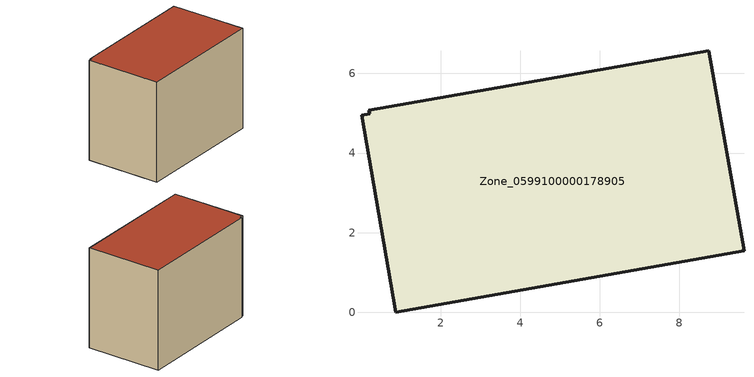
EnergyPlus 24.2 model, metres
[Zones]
Zone_0599100000178905
 floor ground (C_G): 9.62,1.54 0.88,0 0.01,4.95 0.22,4.99 0.2,5.08 8.73,6.57 z0
 wall outside (C_F): 9.62,1.54 8.73,6.57 0.2,5.08 0.22,4.99 0.01,4.95 0.88,0 9.62,1.54 z0:6.76
 roof outside (C_R): 0.88,0 9.62,1.54 8.73,6.57 0.2,5.08 0.22,4.99 0.01,4.95 z6.76
[BUILDING]
Pand.0599100000178905: North Axis=0; Terrain=City; Loads Convergence Tolerance Value=0.04; Temperature Convergence Tolerance Value=0.4; Solar Distribution=FullExterior; Maximum Number of Warmup Days=25; Minimum Number of Warmup Days=1
[Site:Location]
Rotterdam.The.Hague.AP_ZH_NLD Design_Conditions: Latitude=51.96; Longitude=4.45; Time Zone=1; Elevation=-4.5
[SITE:GROUNDTEMPERATURE:BUILDINGSURFACE]
18, 18, 18, 18, 18, 18, 18, 18, 18, 18, 18, 18
[MATERIAL] Thermal Absorptance=0.9; Solar Absorptance=0.7; Visible Absorptance=0.7
Name | Roughness | Thickness | Conductivity | Density | Specific Heat
G.TI.1946 | MediumSmooth | 0.15 | 1 | 540 | 1210
F.TI.1946 | Rough | 0.3 | 0.857143 | 1920 | 840
R.TI.1946 | MediumRough | 0.2 | 0.1 | 1500 | 1000
[CONSTRUCTION]
C_G: G.TI.1946
C_F: F.TI.1946
C_R: R.TI.1946
[ZONE]
Zone_0599100000178905: Type=1; Multiplier=1; Ceiling Height=Autocalculate; Volume=Autocalculate; Floor Area=autocalculate; Part of Total Floor Area=Yes
[ZONEINFILTRATION:DESIGNFLOWRATE]
Infil_Zone_0599100000178905: Zone or ZoneList or Space or SpaceList=Zone_0599100000178905; Schedule=AlwaysOn; Design Flow Rate Calculation Method=Flow/Area; Flow Rate per Floor Area=0.003; Constant Term Coefficient=1; Temperature Term Coefficient=0; Velocity Term Coefficient=0; Velocity Squared Term Coefficient=0
[HVACTEMPLATE:ZONE:IDEALLOADSAIRSYSTEM]
Zone_0599100000178905: Maximum Heating Supply Air Temperature=50; Minimum Cooling Supply Air Temperature=13; Maximum Heating Supply Air Humidity Ratio=0.0156; Minimum Cooling Supply Air Humidity Ratio=0.0077; Heating Limit=NoLimit; Cooling Limit=NoLimit; Dehumidification Control Type=ConstantSensibleHeatRatio; Cooling Sensible Heat Ratio=0.7; Dehumidification Setpoint=60; Humidification Control Type=None; Humidification Setpoint=30; Outdoor Air Method=None; Outdoor Air Flow Rate per Person=0.00944; Outdoor Air Flow Rate per Zone Floor Area=0; Outdoor Air Flow Rate per Zone=0; Demand Controlled Ventilation Type=None; Outdoor Air Economizer Type=NoEconomizer; Heat Recovery Type=None; Sensible Heat Recovery Effectiveness=0.7; Latent Heat Recovery Effectiveness=0.65
[ZONECONTROL:THERMOSTAT]
ThermostatControl_Zone_0599100000178905: Zone or ZoneList=Zone_0599100000178905; Control Type Schedule=DualSetpointControlType; Control 1=Thermostat_Zone_0599100000178905; Temperature Difference Between Cutout And Setpoint=0
[THERMOSTATSETPOINT:DUALSETPOINT]
Thermostat_Zone_0599100000178905: Heating Setpoint Temperature Schedule=HeatingSetpoint_Zone_0599100000178905; Cooling Setpoint Temperature Schedule=CoolingSetpoint_Zone_0599100000178905
[SCHEDULE:COMPACT]
HeatingSetpoint_Zone_0599100000178905: Through: 12/31, For: AllDays, Until: 24:00, 21
CoolingSetpoint_Zone_0599100000178905: Through: 12/31, For: AllDays, Until: 24:00, 24
DualSetpointControlType: Through: 12/31, For: AllDays, Until: 24:00, 4
AlwaysOn: Through: 12/31, For: AllDays, Until: 24:00, 1
